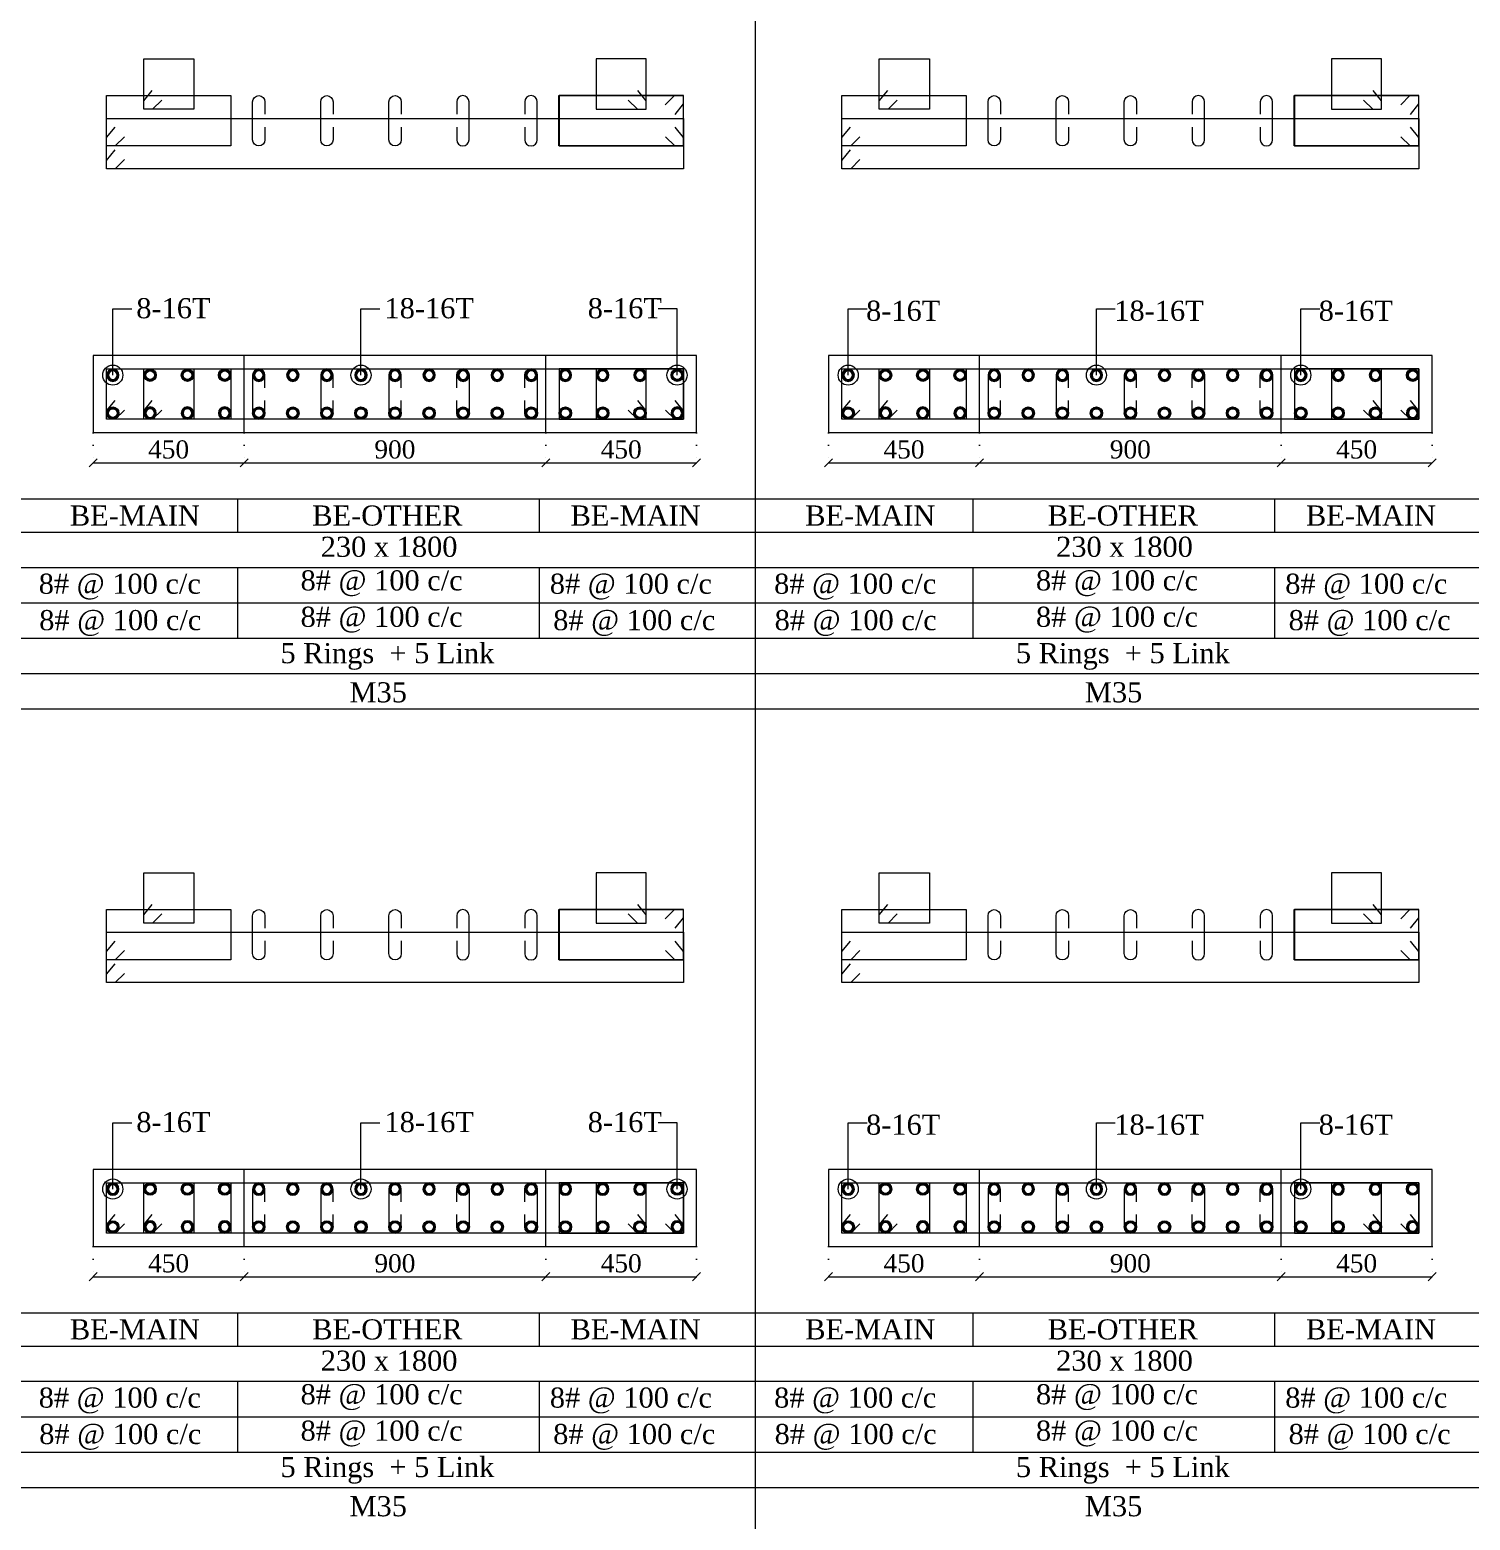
# Model space of a CAD drawing. Header units: millimetres. Extents: x 303 to 27724, y 300 to 68956.
# Drawn here: x 21173 to 25470, y 51968 to 56414 of the extents above; entities that cross this region are included whole.
import ezdxf

# ---------------------------------------------------------------- set-up
doc = ezdxf.new("R2010")
doc.units = ezdxf.units.MM
doc.linetypes.add('( Hidden )', pattern=[0.375, 0.25, -0.125])
doc.linetypes.add('DOT2', pattern=[0.125, 0, -0.125])
doc.layers.get('Defpoints').update_dxf_attribs({"lineweight": 0})
for name, color, linetype, lineweight in [('S-COL. STEEL DIA', 1, 'Continuous', 9), ('S-DIM FOOTING', 7, 'Continuous', 0), ('S-SECTION', 5, 'Continuous', 0), ('S-SECTION MARK', 7, 'Continuous', 0), ('S-SHEET', 7, 'Continuous', 0), ('S-STEEL', 1, 'Continuous', 9), ('S-STEEL-1', 1, 'Continuous', 0), ('S-STEEL-1 C.S.', 106, 'Continuous', 0), ('S-TEXT', 7, 'Continuous', 0)]:
    doc.layers.add(name, color=color, linetype=linetype, lineweight=lineweight)
doc.styles.add('AR', font='ARIALUNI.TTF', dxfattribs={"width": 0.8})
doc.styles.add('S-ROMANS', font='times.ttf')
doc.styles.add('TEXT', font='times.ttf')
doc.dimstyles.new('100', dxfattribs={"dimtxt": 180, "dimasz": 80, "dimexe": 0.18, "dimexo": 0.0625, "dimgap": 1, "dimtad": 1, "dimdec": 0, "dimzin": 0, "dimdsep": 46, "dimtxsty": 'AR', "dimblk": 'DOT', "dimcen": 0.09, "dimse1": 1, "dimse2": 1, "dimclrd": 50, "dimclrt": 256, "dimadec": 0, "dimazin": 0, "dimtfac": 1, "dimtdec": 0, "dimtix": 1, "dimtofl": 0, "dimtmove": 2, "dimatfit": 0, "dimfxl": 1, "dimtolj": 1, "dimtzin": 0, "dimlwd": -1, "dimarcsym": 0})
doc.dimstyles.new('SETU', dxfattribs={"dimtxt": 230, "dimasz": 0.2, "dimexe": 0.1, "dimexo": 0.1, "dimgap": 0.05, "dimtad": 1, "dimdec": 0, "dimzin": 0, "dimdsep": 46, "dimtxsty": 'TEXT', "dimblk": 'OBLIQUE', "dimcen": 0.09, "dimdle": 0.1, "dimclrd": 4, "dimclre": 256, "dimclrt": 256, "dimadec": 1, "dimazin": 0, "dimtfac": 1, "dimtdec": 0, "dimtix": 1, "dimtofl": 0, "dimtmove": 2, "dimatfit": 0, "dimfxl": 1, "dimtolj": 1, "dimtzin": 0, "dimlwd": -1, "dimlwe": -1, "dimarcsym": 1})

# ---------------------------------------------------------------- blocks, each defined once
blk = doc.blocks.new('*U4')
at = {"layer": 'S-COL. STEEL DIA'}
h = blk.add_hatch(color=256, dxfattribs=at)
h.dxf.hatch_style = 1
h.paths.add_polyline_path([(-18.5, 0, 1), (18.5, 0, 1)])
h.paths.add_polyline_path([(13, 0, -1), (-13, 0, -1)], flags=16)
at = {"layer": 'S-COL. STEEL DIA', "lineweight": 5}
for radius in [18.5, 13]:
    blk.add_circle((0, 0), radius, dxfattribs=at)
blk = doc.blocks.new('_Oblique')
at = {"color": 0, "linetype": 'ByBlock', "lineweight": -2}
blk.add_line((-0.5, -0.5), (0.5, 0.5), dxfattribs=at)
blk = doc.blocks.new('*D2319')
at = {"layer": 'Defpoints', "color": 0}
for p in [(21362.3, 52784), (21812.3, 52784), (21812.3, 52694.1)]:
    blk.add_point(p, dxfattribs=at)
at = {"layer": 'S-DIM FOOTING', "linetype": 'DOT2', "ltscale": 300}
for p, q in [((21362.3, 52783.8), (21362.3, 52694)), ((21812.3, 52783.8), (21812.3, 52694))]:
    blk.add_line(p, q, dxfattribs=at)
at = {"layer": 'S-DIM FOOTING', "ltscale": 300}
blk.add_line((21362.2, 52694.1), (21812.5, 52694.1), dxfattribs=at)
at = {"layer": 'S-DIM FOOTING', "linetype": 'ByBlock', "xscale": 24, "yscale": 24, "zscale": 24, "rotation": 180}
blk.add_blockref('_Oblique', (21362.3, 52694.1), dxfattribs=at)
at = {"layer": 'S-DIM FOOTING', "linetype": 'ByBlock', "xscale": 24, "yscale": 24, "zscale": 24}
blk.add_blockref('_Oblique', (21812.3, 52694.1), dxfattribs=at)
at = {"layer": 'S-DIM FOOTING', "insert": (21587.3, 52733.6), "char_height": 54, "attachment_point": 5, "style": 'TEXT'}
blk.add_mtext('\\A1;450', dxfattribs=at)
blk = doc.blocks.new('*D2320')
at = {"layer": 'Defpoints', "color": 0}
for p in [(21812.3, 52784), (22712.3, 52784), (22712.3, 52694.1)]:
    blk.add_point(p, dxfattribs=at)
at = {"layer": 'S-DIM FOOTING', "linetype": 'DOT2', "ltscale": 300}
for p, q in [((21812.3, 52783.8), (21812.3, 52694)), ((22712.3, 52783.8), (22712.3, 52694))]:
    blk.add_line(p, q, dxfattribs=at)
at = {"layer": 'S-DIM FOOTING', "ltscale": 300}
blk.add_line((21812.2, 52694.1), (22712.5, 52694.1), dxfattribs=at)
at = {"layer": 'S-DIM FOOTING', "linetype": 'ByBlock', "xscale": 24, "yscale": 24, "zscale": 24, "rotation": 180}
blk.add_blockref('_Oblique', (21812.3, 52694.1), dxfattribs=at)
at = {"layer": 'S-DIM FOOTING', "linetype": 'ByBlock', "xscale": 24, "yscale": 24, "zscale": 24}
blk.add_blockref('_Oblique', (22712.3, 52694.1), dxfattribs=at)
at = {"layer": 'S-DIM FOOTING', "insert": (22262.3, 52733.6), "char_height": 54, "attachment_point": 5, "style": 'TEXT'}
blk.add_mtext('\\A1;900', dxfattribs=at)
blk = doc.blocks.new('*D2321')
at = {"layer": 'Defpoints', "color": 0}
for p in [(22712.3, 52784), (23162.3, 52784), (23162.3, 52694.1)]:
    blk.add_point(p, dxfattribs=at)
at = {"layer": 'S-DIM FOOTING', "linetype": 'DOT2', "ltscale": 300}
for p, q in [((22712.3, 52783.8), (22712.3, 52694)), ((23162.3, 52783.8), (23162.3, 52694))]:
    blk.add_line(p, q, dxfattribs=at)
at = {"layer": 'S-DIM FOOTING', "ltscale": 300}
blk.add_line((22712.2, 52694.1), (23162.5, 52694.1), dxfattribs=at)
at = {"layer": 'S-DIM FOOTING', "linetype": 'ByBlock', "xscale": 24, "yscale": 24, "zscale": 24, "rotation": 180}
blk.add_blockref('_Oblique', (22712.3, 52694.1), dxfattribs=at)
at = {"layer": 'S-DIM FOOTING', "linetype": 'ByBlock', "xscale": 24, "yscale": 24, "zscale": 24}
blk.add_blockref('_Oblique', (23162.3, 52694.1), dxfattribs=at)
at = {"layer": 'S-DIM FOOTING', "insert": (22937.3, 52733.6), "char_height": 54, "attachment_point": 5, "style": 'TEXT'}
blk.add_mtext('\\A1;450', dxfattribs=at)
blk = doc.blocks.new('_Dot')
at = {"linetype": 'ByBlock', "lineweight": -2}
blk.add_line((-0.5, 0), (-1, 0), dxfattribs=at)
at = {"linetype": 'ByBlock', "const_width": 0.5}
blk.add_lwpolyline([(-0.25, 0, 1), (0.25, 0, 1)], format="xyb", close=True, dxfattribs=at)
blk = doc.blocks.new('*D2322')
at = {"layer": 'Defpoints', "color": 0}
for p in [(23555.9, 52784), (24005.9, 52784), (24005.9, 52694.1)]:
    blk.add_point(p, dxfattribs=at)
at = {"layer": 'S-DIM FOOTING', "linetype": 'DOT2', "ltscale": 300}
for p, q in [((23555.9, 52783.8), (23555.9, 52694)), ((24005.9, 52783.8), (24005.9, 52694))]:
    blk.add_line(p, q, dxfattribs=at)
at = {"layer": 'S-DIM FOOTING', "ltscale": 300}
blk.add_line((23555.8, 52694.1), (24006, 52694.1), dxfattribs=at)
at = {"layer": 'S-DIM FOOTING', "linetype": 'ByBlock', "xscale": 24, "yscale": 24, "zscale": 24, "rotation": 180}
blk.add_blockref('_Oblique', (23555.9, 52694.1), dxfattribs=at)
at = {"layer": 'S-DIM FOOTING', "linetype": 'ByBlock', "xscale": 24, "yscale": 24, "zscale": 24}
blk.add_blockref('_Oblique', (24005.9, 52694.1), dxfattribs=at)
at = {"layer": 'S-DIM FOOTING', "insert": (23780.9, 52733.6), "char_height": 54, "attachment_point": 5, "style": 'TEXT'}
blk.add_mtext('\\A1;450', dxfattribs=at)
blk = doc.blocks.new('*D2323')
at = {"layer": 'Defpoints', "color": 0}
for p in [(24005.9, 52784), (24905.9, 52784), (24905.9, 52694.1)]:
    blk.add_point(p, dxfattribs=at)
at = {"layer": 'S-DIM FOOTING', "linetype": 'DOT2', "ltscale": 300}
for p, q in [((24005.9, 52783.8), (24005.9, 52694)), ((24905.9, 52783.8), (24905.9, 52694))]:
    blk.add_line(p, q, dxfattribs=at)
at = {"layer": 'S-DIM FOOTING', "ltscale": 300}
blk.add_line((24005.8, 52694.1), (24906, 52694.1), dxfattribs=at)
at = {"layer": 'S-DIM FOOTING', "linetype": 'ByBlock', "xscale": 24, "yscale": 24, "zscale": 24, "rotation": 180}
blk.add_blockref('_Oblique', (24005.9, 52694.1), dxfattribs=at)
at = {"layer": 'S-DIM FOOTING', "linetype": 'ByBlock', "xscale": 24, "yscale": 24, "zscale": 24}
blk.add_blockref('_Oblique', (24905.9, 52694.1), dxfattribs=at)
at = {"layer": 'S-DIM FOOTING', "insert": (24455.9, 52733.6), "char_height": 54, "attachment_point": 5, "style": 'TEXT'}
blk.add_mtext('\\A1;900', dxfattribs=at)
blk = doc.blocks.new('*D2324')
at = {"layer": 'Defpoints', "color": 0}
for p in [(24905.9, 52784), (25355.9, 52784), (25355.9, 52694.1)]:
    blk.add_point(p, dxfattribs=at)
at = {"layer": 'S-DIM FOOTING', "linetype": 'DOT2', "ltscale": 300}
for p, q in [((24905.9, 52783.8), (24905.9, 52694)), ((25355.9, 52783.8), (25355.9, 52694))]:
    blk.add_line(p, q, dxfattribs=at)
at = {"layer": 'S-DIM FOOTING', "ltscale": 300}
blk.add_line((24905.8, 52694.1), (25356, 52694.1), dxfattribs=at)
at = {"layer": 'S-DIM FOOTING', "linetype": 'ByBlock', "xscale": 24, "yscale": 24, "zscale": 24, "rotation": 180}
blk.add_blockref('_Oblique', (24905.9, 52694.1), dxfattribs=at)
at = {"layer": 'S-DIM FOOTING', "linetype": 'ByBlock', "xscale": 24, "yscale": 24, "zscale": 24}
blk.add_blockref('_Oblique', (25355.9, 52694.1), dxfattribs=at)
at = {"layer": 'S-DIM FOOTING', "insert": (25130.9, 52733.6), "char_height": 54, "attachment_point": 5, "style": 'TEXT'}
blk.add_mtext('\\A1;450', dxfattribs=at)
blk = doc.blocks.new('*D2325')
at = {"layer": 'Defpoints', "color": 0}
for p in [(21362.3, 55212), (21812.3, 55212), (21812.3, 55122.1)]:
    blk.add_point(p, dxfattribs=at)
at = {"layer": 'S-DIM FOOTING', "linetype": 'DOT2', "ltscale": 300}
for p, q in [((21362.3, 55211.9), (21362.3, 55122)), ((21812.3, 55211.9), (21812.3, 55122))]:
    blk.add_line(p, q, dxfattribs=at)
at = {"layer": 'S-DIM FOOTING', "ltscale": 300}
blk.add_line((21362.2, 55122.1), (21812.5, 55122.1), dxfattribs=at)
at = {"layer": 'S-DIM FOOTING', "linetype": 'ByBlock', "xscale": 24, "yscale": 24, "zscale": 24, "rotation": 180}
blk.add_blockref('_Oblique', (21362.3, 55122.1), dxfattribs=at)
at = {"layer": 'S-DIM FOOTING', "linetype": 'ByBlock', "xscale": 24, "yscale": 24, "zscale": 24}
blk.add_blockref('_Oblique', (21812.3, 55122.1), dxfattribs=at)
at = {"layer": 'S-DIM FOOTING', "insert": (21587.3, 55161.6), "char_height": 54, "attachment_point": 5, "style": 'TEXT'}
blk.add_mtext('\\A1;450', dxfattribs=at)
blk = doc.blocks.new('*D2326')
at = {"layer": 'Defpoints', "color": 0}
for p in [(21812.3, 55212), (22712.3, 55212), (22712.3, 55122.1)]:
    blk.add_point(p, dxfattribs=at)
at = {"layer": 'S-DIM FOOTING', "linetype": 'DOT2', "ltscale": 300}
for p, q in [((21812.3, 55211.9), (21812.3, 55122)), ((22712.3, 55211.9), (22712.3, 55122))]:
    blk.add_line(p, q, dxfattribs=at)
at = {"layer": 'S-DIM FOOTING', "ltscale": 300}
blk.add_line((21812.2, 55122.1), (22712.5, 55122.1), dxfattribs=at)
at = {"layer": 'S-DIM FOOTING', "linetype": 'ByBlock', "xscale": 24, "yscale": 24, "zscale": 24, "rotation": 180}
blk.add_blockref('_Oblique', (21812.3, 55122.1), dxfattribs=at)
at = {"layer": 'S-DIM FOOTING', "linetype": 'ByBlock', "xscale": 24, "yscale": 24, "zscale": 24}
blk.add_blockref('_Oblique', (22712.3, 55122.1), dxfattribs=at)
at = {"layer": 'S-DIM FOOTING', "insert": (22262.3, 55161.7), "char_height": 54, "attachment_point": 5, "style": 'TEXT'}
blk.add_mtext('\\A1;900', dxfattribs=at)
blk = doc.blocks.new('*D2327')
at = {"layer": 'Defpoints', "color": 0}
for p in [(22712.3, 55212), (23162.3, 55212), (23162.3, 55122.1)]:
    blk.add_point(p, dxfattribs=at)
at = {"layer": 'S-DIM FOOTING', "linetype": 'DOT2', "ltscale": 300}
for p, q in [((22712.3, 55211.9), (22712.3, 55122)), ((23162.3, 55211.9), (23162.3, 55122))]:
    blk.add_line(p, q, dxfattribs=at)
at = {"layer": 'S-DIM FOOTING', "ltscale": 300}
blk.add_line((22712.2, 55122.1), (23162.5, 55122.1), dxfattribs=at)
at = {"layer": 'S-DIM FOOTING', "linetype": 'ByBlock', "xscale": 24, "yscale": 24, "zscale": 24, "rotation": 180}
blk.add_blockref('_Oblique', (22712.3, 55122.1), dxfattribs=at)
at = {"layer": 'S-DIM FOOTING', "linetype": 'ByBlock', "xscale": 24, "yscale": 24, "zscale": 24}
blk.add_blockref('_Oblique', (23162.3, 55122.1), dxfattribs=at)
at = {"layer": 'S-DIM FOOTING', "insert": (22937.3, 55161.6), "char_height": 54, "attachment_point": 5, "style": 'TEXT'}
blk.add_mtext('\\A1;450', dxfattribs=at)
blk = doc.blocks.new('*D2328')
at = {"layer": 'Defpoints', "color": 0}
for p in [(23555.9, 55212), (24005.9, 55212), (24005.9, 55122.1)]:
    blk.add_point(p, dxfattribs=at)
at = {"layer": 'S-DIM FOOTING', "linetype": 'DOT2', "ltscale": 300}
for p, q in [((23555.9, 55211.9), (23555.9, 55122)), ((24005.9, 55211.9), (24005.9, 55122))]:
    blk.add_line(p, q, dxfattribs=at)
at = {"layer": 'S-DIM FOOTING', "ltscale": 300}
blk.add_line((23555.8, 55122.1), (24006, 55122.1), dxfattribs=at)
at = {"layer": 'S-DIM FOOTING', "linetype": 'ByBlock', "xscale": 24, "yscale": 24, "zscale": 24, "rotation": 180}
blk.add_blockref('_Oblique', (23555.9, 55122.1), dxfattribs=at)
at = {"layer": 'S-DIM FOOTING', "linetype": 'ByBlock', "xscale": 24, "yscale": 24, "zscale": 24}
blk.add_blockref('_Oblique', (24005.9, 55122.1), dxfattribs=at)
at = {"layer": 'S-DIM FOOTING', "insert": (23780.9, 55161.6), "char_height": 54, "attachment_point": 5, "style": 'TEXT'}
blk.add_mtext('\\A1;450', dxfattribs=at)
blk = doc.blocks.new('*D2329')
at = {"layer": 'Defpoints', "color": 0}
for p in [(24005.9, 55212), (24905.9, 55212), (24905.9, 55122.1)]:
    blk.add_point(p, dxfattribs=at)
at = {"layer": 'S-DIM FOOTING', "linetype": 'DOT2', "ltscale": 300}
for p, q in [((24005.9, 55211.9), (24005.9, 55122)), ((24905.9, 55211.9), (24905.9, 55122))]:
    blk.add_line(p, q, dxfattribs=at)
at = {"layer": 'S-DIM FOOTING', "ltscale": 300}
blk.add_line((24005.8, 55122.1), (24906, 55122.1), dxfattribs=at)
at = {"layer": 'S-DIM FOOTING', "linetype": 'ByBlock', "xscale": 24, "yscale": 24, "zscale": 24, "rotation": 180}
blk.add_blockref('_Oblique', (24005.9, 55122.1), dxfattribs=at)
at = {"layer": 'S-DIM FOOTING', "linetype": 'ByBlock', "xscale": 24, "yscale": 24, "zscale": 24}
blk.add_blockref('_Oblique', (24905.9, 55122.1), dxfattribs=at)
at = {"layer": 'S-DIM FOOTING', "insert": (24455.9, 55161.7), "char_height": 54, "attachment_point": 5, "style": 'TEXT'}
blk.add_mtext('\\A1;900', dxfattribs=at)
blk = doc.blocks.new('*D2330')
at = {"layer": 'Defpoints', "color": 0}
for p in [(24905.9, 55212), (25355.9, 55212), (25355.9, 55122.1)]:
    blk.add_point(p, dxfattribs=at)
at = {"layer": 'S-DIM FOOTING', "linetype": 'DOT2', "ltscale": 300}
for p, q in [((24905.9, 55211.9), (24905.9, 55122)), ((25355.9, 55211.9), (25355.9, 55122))]:
    blk.add_line(p, q, dxfattribs=at)
at = {"layer": 'S-DIM FOOTING', "ltscale": 300}
blk.add_line((24905.8, 55122.1), (25356, 55122.1), dxfattribs=at)
at = {"layer": 'S-DIM FOOTING', "linetype": 'ByBlock', "xscale": 24, "yscale": 24, "zscale": 24, "rotation": 180}
blk.add_blockref('_Oblique', (24905.9, 55122.1), dxfattribs=at)
at = {"layer": 'S-DIM FOOTING', "linetype": 'ByBlock', "xscale": 24, "yscale": 24, "zscale": 24}
blk.add_blockref('_Oblique', (25355.9, 55122.1), dxfattribs=at)
at = {"layer": 'S-DIM FOOTING', "insert": (25130.9, 55161.6), "char_height": 54, "attachment_point": 5, "style": 'TEXT'}
blk.add_mtext('\\A1;450', dxfattribs=at)

msp = doc.modelspace()

# ---------------------------------------------------------------- linework, layer by layer
at = {"layer": 'S-SECTION', "elevation": 7.8}
for points in [[(23162.3, 55212), (23162.3, 55442), (21362.3, 55442), (21362.3, 55212)], [(25355.9, 55212), (25355.9, 55442), (23555.9, 55442), (23555.9, 55212)], [(23162.3, 52784), (23162.3, 53014), (21362.3, 53014), (21362.3, 52784)], [(25355.9, 52784), (25355.9, 53014), (23555.9, 53014), (23555.9, 52784)]]:
    msp.add_lwpolyline(points, close=True, dxfattribs=at)
at = {"layer": 'S-SHEET'}
for p, q in [((23337, 68956, 3.8), (23337, 299.8, 4.3)), ((303, 55014.8, 7.1), (27724.1, 55014.8, 7.1)), ((21792.8, 55014.6, -8.6), (21792.8, 54915.1, -8.6)), ((22692.8, 55014.6, -8.6), (22692.8, 54915.1, -8.6)), ((23986.4, 55014.6, -8.6), (23986.4, 54915.1, -8.6)), ((24886.4, 55014.6, -8.6), (24886.4, 54915.1, -8.6)), ((303, 54915.2, -0.9), (27724.1, 54915.2, -0.9)), ((303, 54810, -0.9), (27724.1, 54810, -0.9)), ((303, 54810, -0.9), (27724.1, 54810, -0.9)), ((21792.8, 54809.8, -8.6), (21792.8, 54598.5, -8.6)), ((22692.8, 54809.8, -8.6), (22692.8, 54598.5, -8.6)), ((23986.4, 54809.8, -8.6), (23986.4, 54598.5, -8.6)), ((24886.4, 54809.8, -8.6), (24886.4, 54598.5, -8.6)), ((303, 54704.2, -0.9), (27724.1, 54704.2, -0.9)), ((303, 54598.7, -0.9), (27724.1, 54598.7, -0.9)), ((303, 54493.2, -0.9), (27724.1, 54493.2, -0.9)), ((303, 52586.7, 7.1), (27724.1, 52586.7, 7.1)), ((21792.8, 52586.6, -6.7), (21792.8, 52487, -6.7)), ((22692.8, 52586.6, -6.7), (22692.8, 52487, -6.7)), ((23986.4, 52586.6, -6.7), (23986.4, 52487, -6.7)), ((24886.4, 52586.6, -6.7), (24886.4, 52487, -6.7)), ((303, 52487.2, -0.9), (27724.1, 52487.2, -0.9)), ((303, 52382, -0.9), (27724.1, 52382, -0.9)), ((303, 52382, -0.9), (27724.1, 52382, -0.9)), ((21792.8, 52381.8, -6.7), (21792.8, 52170.5, -6.7)), ((22692.8, 52381.8, -6.7), (22692.8, 52170.5, -6.7)), ((23986.4, 52381.8, -6.7), (23986.4, 52170.5, -6.7)), ((24886.4, 52381.8, -6.7), (24886.4, 52170.5, -6.7)), ((303, 52276.2, -0.9), (27724.1, 52276.2, -0.9)), ((303, 52170.7, -0.9), (27724.1, 52170.7, -0.9)), ((303, 52065.1, -0.9), (27724.1, 52065.1, -0.9))]:
    msp.add_line(p, q, dxfattribs=at)
at = {"layer": 'S-SHEET', "color": 0}
msp.add_line((303, 54387.7, -0.9), (27724.1, 54387.7, -0.9), dxfattribs=at)
at = {"layer": 'S-STEEL', "color": 3, "elevation": 7.8}
for points in [[(21874.7, 56123.6), (21874.7, 56085.9, -1), (21837.8, 56085.9), (21837.8, 56199, -1), (21874.7, 56199), (21874.7, 56161.7)], [(22078, 56123.6), (22078, 56085.9, -1), (22041.1, 56085.9), (22041.1, 56199, -1), (22078, 56199), (22078, 56161.7)], [(22281.2, 56123.6), (22281.2, 56085.9, -1), (22244.3, 56085.9), (22244.3, 56199, -1), (22281.2, 56199), (22281.2, 56161.7)], [(22446.7, 56123.6), (22446.7, 56085.9, 1), (22483.6, 56085.9), (22483.6, 56199, 1), (22446.7, 56199), (22446.7, 56161.7)], [(22649.9, 56123.6), (22649.9, 56085.9, 1), (22686.8, 56085.9), (22686.8, 56199, 1), (22649.9, 56199), (22649.9, 56161.7)], [(24068.3, 56123.6), (24068.3, 56085.9, -1), (24031.4, 56085.9), (24031.4, 56199, -1), (24068.3, 56199), (24068.3, 56161.7)], [(24271.5, 56123.6), (24271.5, 56085.9, -1), (24234.6, 56085.9), (24234.6, 56199, -1), (24271.5, 56199), (24271.5, 56161.7)], [(24474.8, 56123.6), (24474.8, 56085.9, -1), (24437.8, 56085.9), (24437.8, 56199, -1), (24474.8, 56199), (24474.8, 56161.7)], [(24640.3, 56123.6), (24640.3, 56085.9, 1), (24677.2, 56085.9), (24677.2, 56199, 1), (24640.3, 56199), (24640.3, 56161.7)], [(24843.5, 56123.6), (24843.5, 56085.9, 1), (24880.4, 56085.9), (24880.4, 56199, 1), (24843.5, 56199), (24843.5, 56161.7)], [(21874.7, 55345.8), (21874.7, 55383.6, 1), (21837.8, 55383.6), (21837.8, 55270.5, 1), (21874.7, 55270.5), (21874.7, 55307.7)], [(22078, 55345.8), (22078, 55383.6, 1), (22041.1, 55383.6), (22041.1, 55270.5, 1), (22078, 55270.5), (22078, 55307.7)], [(22281.2, 55345.8), (22281.2, 55383.6, 1), (22244.3, 55383.6), (22244.3, 55270.5, 1), (22281.2, 55270.5), (22281.2, 55307.7)], [(22446.7, 55345.8), (22446.7, 55383.6, -1), (22483.6, 55383.6), (22483.6, 55270.5, -1), (22446.7, 55270.5), (22446.7, 55307.7)], [(22649.9, 55345.8), (22649.9, 55383.6, -1), (22686.8, 55383.6), (22686.8, 55270.5, -1), (22649.9, 55270.5), (22649.9, 55307.7)], [(24068.3, 55345.8), (24068.3, 55383.6, 1), (24031.4, 55383.6), (24031.4, 55270.5, 1), (24068.3, 55270.5), (24068.3, 55307.7)], [(24271.5, 55345.8), (24271.5, 55383.6, 1), (24234.6, 55383.6), (24234.6, 55270.5, 1), (24271.5, 55270.5), (24271.5, 55307.7)], [(24474.8, 55345.8), (24474.8, 55383.6, 1), (24437.8, 55383.6), (24437.8, 55270.5, 1), (24474.8, 55270.5), (24474.8, 55307.7)], [(24640.3, 55345.8), (24640.3, 55383.6, -1), (24677.2, 55383.6), (24677.2, 55270.5, -1), (24640.3, 55270.5), (24640.3, 55307.7)], [(24843.5, 55345.8), (24843.5, 55383.6, -1), (24880.4, 55383.6), (24880.4, 55270.5, -1), (24843.5, 55270.5), (24843.5, 55307.7)], [(21874.7, 53695.5), (21874.7, 53657.8, -1), (21837.8, 53657.8), (21837.8, 53770.9, -1), (21874.7, 53770.9), (21874.7, 53733.7)], [(22078, 53695.5), (22078, 53657.8, -1), (22041.1, 53657.8), (22041.1, 53770.9, -1), (22078, 53770.9), (22078, 53733.7)], [(22281.2, 53695.5), (22281.2, 53657.8, -1), (22244.3, 53657.8), (22244.3, 53770.9, -1), (22281.2, 53770.9), (22281.2, 53733.7)], [(22446.7, 53695.5), (22446.7, 53657.8, 1), (22483.6, 53657.8), (22483.6, 53770.9, 1), (22446.7, 53770.9), (22446.7, 53733.7)], [(22649.9, 53695.5), (22649.9, 53657.8, 1), (22686.8, 53657.8), (22686.8, 53770.9, 1), (22649.9, 53770.9), (22649.9, 53733.7)], [(24068.3, 53695.5), (24068.3, 53657.8, -1), (24031.4, 53657.8), (24031.4, 53770.9, -1), (24068.3, 53770.9), (24068.3, 53733.7)], [(24271.5, 53695.5), (24271.5, 53657.8, -1), (24234.6, 53657.8), (24234.6, 53770.9, -1), (24271.5, 53770.9), (24271.5, 53733.7)], [(24474.8, 53695.5), (24474.8, 53657.8, -1), (24437.8, 53657.8), (24437.8, 53770.9, -1), (24474.8, 53770.9), (24474.8, 53733.7)], [(24640.3, 53695.5), (24640.3, 53657.8, 1), (24677.2, 53657.8), (24677.2, 53770.9, 1), (24640.3, 53770.9), (24640.3, 53733.7)], [(24843.5, 53695.5), (24843.5, 53657.8, 1), (24880.4, 53657.8), (24880.4, 53770.9, 1), (24843.5, 53770.9), (24843.5, 53733.7)], [(21874.7, 52917.8), (21874.7, 52955.5, 1), (21837.8, 52955.5), (21837.8, 52842.4, 1), (21874.7, 52842.4), (21874.7, 52879.6)], [(22078, 52917.8), (22078, 52955.5, 1), (22041.1, 52955.5), (22041.1, 52842.4, 1), (22078, 52842.4), (22078, 52879.6)], [(22281.2, 52917.8), (22281.2, 52955.5, 1), (22244.3, 52955.5), (22244.3, 52842.4, 1), (22281.2, 52842.4), (22281.2, 52879.6)], [(22446.7, 52917.8), (22446.7, 52955.5, -1), (22483.6, 52955.5), (22483.6, 52842.4, -1), (22446.7, 52842.4), (22446.7, 52879.6)], [(22649.9, 52917.8), (22649.9, 52955.5, -1), (22686.8, 52955.5), (22686.8, 52842.4, -1), (22649.9, 52842.4), (22649.9, 52879.6)], [(24068.3, 52917.8), (24068.3, 52955.5, 1), (24031.4, 52955.5), (24031.4, 52842.4, 1), (24068.3, 52842.4), (24068.3, 52879.6)], [(24271.5, 52917.8), (24271.5, 52955.5, 1), (24234.6, 52955.5), (24234.6, 52842.4, 1), (24271.5, 52842.4), (24271.5, 52879.6)], [(24474.8, 52917.8), (24474.8, 52955.5, 1), (24437.8, 52955.5), (24437.8, 52842.4, 1), (24474.8, 52842.4), (24474.8, 52879.6)], [(24640.3, 52917.8), (24640.3, 52955.5, -1), (24677.2, 52955.5), (24677.2, 52842.4, -1), (24640.3, 52842.4), (24640.3, 52879.6)], [(24843.5, 52917.8), (24843.5, 52955.5, -1), (24880.4, 52955.5), (24880.4, 52842.4, -1), (24843.5, 52842.4), (24843.5, 52879.6)]]:
    msp.add_lwpolyline(points, format="xyb", dxfattribs=at)
at = {"layer": 'S-STEEL', "color": 1, "elevation": 7.8}
for points in [[(23068.8, 56190.2), (23096.3, 56217.5), (23122.4, 56217.5), (23122.3, 56067.5), (22751.5, 56067.5), (22751.6, 56217.5), (23122.4, 56217.5), (23122.4, 56192.5), (23097.2, 56161.6)], [(25262.4, 56190.2), (25289.9, 56217.5), (25315.9, 56217.5), (25315.9, 56067.5), (24945.1, 56067.5), (24945.1, 56217.5), (25315.9, 56217.5), (25315.9, 56192.5), (25290.7, 56161.6)], [(21455.9, 56026.7), (21428.4, 55999.4), (21402.3, 55999.4), (21402.3, 56149.4), (23123.1, 56149.4), (23123.1, 55999.4), (21402.3, 55999.4), (21402.3, 56024.4), (21427.5, 56055.3)], [(23649.4, 56026.7), (23621.9, 55999.4), (23595.9, 55999.4), (23595.9, 56149.4), (25316.7, 56149.4), (25316.7, 55999.4), (23595.9, 55999.4), (23595.9, 56024.4), (23621.1, 56055.3)], [(21455.9, 55279.3), (21428.4, 55252), (21402.3, 55252), (21402.3, 55402), (23123.1, 55402), (23123.1, 55252), (21402.3, 55252), (21402.3, 55277), (21427.5, 55307.9)], [(23649.4, 55279.3), (23621.9, 55252), (23595.9, 55252), (23595.9, 55402), (25316.7, 55402), (25316.7, 55252), (23595.9, 55252), (23595.9, 55277), (23621.1, 55307.9)], [(23068.8, 53762.1), (23096.3, 53789.4), (23122.4, 53789.4), (23122.3, 53639.4), (22751.5, 53639.4), (22751.6, 53789.4), (23122.4, 53789.4), (23122.4, 53764.4), (23097.2, 53733.6)], [(25262.4, 53762.1), (25289.9, 53789.4), (25315.9, 53789.4), (25315.9, 53639.4), (24945.1, 53639.4), (24945.1, 53789.4), (25315.9, 53789.4), (25315.9, 53764.4), (25290.7, 53733.6)], [(21455.9, 53598.7), (21428.4, 53571.4), (21402.3, 53571.4), (21402.3, 53721.4), (23123.1, 53721.4), (23123.1, 53571.4), (21402.3, 53571.4), (21402.3, 53596.4), (21427.5, 53627.3)], [(23649.4, 53598.7), (23621.9, 53571.4), (23595.9, 53571.4), (23595.9, 53721.4), (25316.7, 53721.4), (25316.7, 53571.4), (23595.9, 53571.4), (23595.9, 53596.4), (23621.1, 53627.3)], [(21455.9, 52851.3), (21428.4, 52824), (21402.3, 52824), (21402.3, 52974), (23123.1, 52974), (23123.1, 52824), (21402.3, 52824), (21402.3, 52849), (21427.5, 52879.9)], [(23649.4, 52851.3), (23621.9, 52824), (23595.9, 52824), (23595.9, 52974), (25316.7, 52974), (25316.7, 52824), (23595.9, 52824), (23595.9, 52849), (23621.1, 52879.9)]]:
    msp.add_lwpolyline(points, dxfattribs=at)
at = {"layer": 'S-STEEL-1', "color": 41, "elevation": 7.8}
for points in [[(21567.2, 56204.2), (21539.6, 56176.9), (21513.6, 56176.9), (21513.6, 56326.9), (21663, 56326.9), (21663, 56176.9), (21513.6, 56176.9), (21513.6, 56201.9), (21538.8, 56232.8)], [(22958.3, 56204.2), (22985.8, 56176.9), (23011.8, 56176.9), (23011.8, 56326.9), (22862.4, 56326.9), (22862.4, 56176.9), (23011.8, 56176.9), (23011.8, 56201.9), (22986.6, 56232.8)], [(23760.7, 56204.2), (23733.2, 56176.9), (23707.2, 56176.9), (23707.2, 56326.9), (23856.6, 56326.9), (23856.6, 56176.9), (23707.2, 56176.9), (23707.2, 56201.9), (23732.4, 56232.8)], [(25151.9, 56204.2), (25179.4, 56176.9), (25205.4, 56176.9), (25205.4, 56326.9), (25056, 56326.9), (25056, 56176.9), (25205.4, 56176.9), (25205.4, 56201.9), (25180.2, 56232.8)], [(21567.2, 55279.3), (21539.6, 55252), (21513.6, 55252), (21513.6, 55402), (21663, 55402), (21663, 55252), (21513.6, 55252), (21513.6, 55277), (21538.8, 55307.9)], [(22958.3, 55279.3), (22985.8, 55252), (23011.8, 55252), (23011.8, 55402), (22862.4, 55402), (22862.4, 55252), (23011.8, 55252), (23011.8, 55277), (22986.6, 55307.9)], [(23760.7, 55279.3), (23733.2, 55252), (23707.2, 55252), (23707.2, 55402), (23856.6, 55402), (23856.6, 55252), (23707.2, 55252), (23707.2, 55277), (23732.4, 55307.9)], [(25151.9, 55279.3), (25179.4, 55252), (25205.4, 55252), (25205.4, 55402), (25056, 55402), (25056, 55252), (25205.4, 55252), (25205.4, 55277), (25180.2, 55307.9)], [(21567.2, 53776.2), (21539.6, 53748.8), (21513.6, 53748.8), (21513.6, 53898.8), (21663, 53898.8), (21663, 53748.8), (21513.6, 53748.8), (21513.6, 53773.9), (21538.8, 53804.7)], [(22958.3, 53776.2), (22985.8, 53748.8), (23011.8, 53748.8), (23011.8, 53898.8), (22862.4, 53898.8), (22862.4, 53748.8), (23011.8, 53748.8), (23011.8, 53773.9), (22986.6, 53804.7)], [(23760.7, 53776.2), (23733.2, 53748.8), (23707.2, 53748.8), (23707.2, 53898.8), (23856.6, 53898.8), (23856.6, 53748.8), (23707.2, 53748.8), (23707.2, 53773.9), (23732.4, 53804.7)], [(25151.9, 53776.2), (25179.4, 53748.8), (25205.4, 53748.8), (25205.4, 53898.8), (25056, 53898.8), (25056, 53748.8), (25205.4, 53748.8), (25205.4, 53773.9), (25180.2, 53804.7)], [(21567.2, 52851.3), (21539.6, 52824), (21513.6, 52824), (21513.6, 52974), (21663, 52974), (21663, 52824), (21513.6, 52824), (21513.6, 52849), (21538.8, 52879.9)], [(22958.3, 52851.3), (22985.8, 52824), (23011.8, 52824), (23011.8, 52974), (22862.4, 52974), (22862.4, 52824), (23011.8, 52824), (23011.8, 52849), (22986.6, 52879.9)], [(23760.7, 52851.3), (23733.2, 52824), (23707.2, 52824), (23707.2, 52974), (23856.6, 52974), (23856.6, 52824), (23707.2, 52824), (23707.2, 52849), (23732.4, 52879.9)], [(25151.9, 52851.3), (25179.4, 52824), (25205.4, 52824), (25205.4, 52974), (25056, 52974), (25056, 52824), (25205.4, 52824), (25205.4, 52849), (25180.2, 52879.9)]]:
    msp.add_lwpolyline(points, dxfattribs=at)
at = {"layer": 'S-STEEL-1', "color": 6, "elevation": 7.8}
for points in [[(21455.9, 56094.8), (21428.4, 56067.5), (21402.3, 56067.5), (21402.3, 56217.5), (21773.1, 56217.5), (21773.1, 56067.5), (21402.3, 56067.5), (21402.3, 56092.5), (21427.5, 56123.4)], [(23069.6, 56094.8), (23097.1, 56067.5), (23123.1, 56067.5), (23123.1, 56217.5), (22752.3, 56217.5), (22752.3, 56067.5), (23123.1, 56067.5), (23123.1, 56092.5), (23097.9, 56123.4)], [(23649.4, 56094.8), (23621.9, 56067.5), (23595.9, 56067.5), (23595.9, 56217.5), (23966.7, 56217.5), (23966.7, 56067.5), (23595.9, 56067.5), (23595.9, 56092.5), (23621.1, 56123.4)], [(25263.2, 56094.8), (25290.7, 56067.5), (25316.7, 56067.5), (25316.7, 56217.5), (24945.9, 56217.5), (24945.9, 56067.5), (25316.7, 56067.5), (25316.7, 56092.5), (25291.5, 56123.4)], [(21455.9, 55279.3), (21428.4, 55252), (21402.3, 55252), (21402.3, 55402), (21773.1, 55402), (21773.1, 55252), (21402.3, 55252), (21402.3, 55277), (21427.5, 55307.9)], [(23069.6, 55279.3), (23097.1, 55252), (23123.1, 55252), (23123.1, 55402), (22752.3, 55402), (22752.3, 55252), (23123.1, 55252), (23123.1, 55277), (23097.9, 55307.9)], [(23649.4, 55279.3), (23621.9, 55252), (23595.9, 55252), (23595.9, 55402), (23966.7, 55402), (23966.7, 55252), (23595.9, 55252), (23595.9, 55277), (23621.1, 55307.9)], [(25263.2, 55279.3), (25290.7, 55252), (25316.7, 55252), (25316.7, 55402), (24945.9, 55402), (24945.9, 55252), (25316.7, 55252), (25316.7, 55277), (25291.5, 55307.9)], [(21455.9, 53666.8), (21428.4, 53639.4), (21402.3, 53639.4), (21402.3, 53789.4), (21773.1, 53789.4), (21773.1, 53639.4), (21402.3, 53639.4), (21402.3, 53664.5), (21427.5, 53695.3)], [(23069.6, 53666.8), (23097.1, 53639.4), (23123.1, 53639.4), (23123.1, 53789.4), (22752.3, 53789.4), (22752.3, 53639.4), (23123.1, 53639.4), (23123.1, 53664.5), (23097.9, 53695.3)], [(23649.4, 53666.8), (23621.9, 53639.4), (23595.9, 53639.4), (23595.9, 53789.4), (23966.7, 53789.4), (23966.7, 53639.4), (23595.9, 53639.4), (23595.9, 53664.5), (23621.1, 53695.3)], [(25263.2, 53666.8), (25290.7, 53639.4), (25316.7, 53639.4), (25316.7, 53789.4), (24945.9, 53789.4), (24945.9, 53639.4), (25316.7, 53639.4), (25316.7, 53664.5), (25291.5, 53695.3)], [(21455.9, 52851.3), (21428.4, 52824), (21402.3, 52824), (21402.3, 52974), (21773.1, 52974), (21773.1, 52824), (21402.3, 52824), (21402.3, 52849), (21427.5, 52879.9)], [(23069.6, 52851.3), (23097.1, 52824), (23123.1, 52824), (23123.1, 52974), (22752.3, 52974), (22752.3, 52824), (23123.1, 52824), (23123.1, 52849), (23097.9, 52879.9)], [(23649.4, 52851.3), (23621.9, 52824), (23595.9, 52824), (23595.9, 52974), (23966.7, 52974), (23966.7, 52824), (23595.9, 52824), (23595.9, 52849), (23621.1, 52879.9)], [(25263.2, 52851.3), (25290.7, 52824), (25316.7, 52824), (25316.7, 52974), (24945.9, 52974), (24945.9, 52824), (25316.7, 52824), (25316.7, 52849), (25291.5, 52879.9)]]:
    msp.add_lwpolyline(points, dxfattribs=at)
at = {"layer": 'S-STEEL-1 C.S.', "color": 8, "linetype": '( Hidden )'}
for p, q in [((21812.3, 55212, 7.8), (21812.3, 55442, 7.8)), ((22712.3, 55212, 7.8), (22712.3, 55442, 7.8)), ((24005.9, 55212, 7.8), (24005.9, 55442, 7.8)), ((24905.9, 55212, 7.8), (24905.9, 55442, 7.8)), ((21812.3, 52784, 7.8), (21812.3, 53014, 7.8)), ((22712.3, 52784, 7.8), (22712.3, 53014, 7.8)), ((24005.9, 52784, 7.8), (24005.9, 53014, 7.8)), ((24905.9, 52784, 7.8), (24905.9, 53014, 7.8))]:
    msp.add_line(p, q, dxfattribs=at)

# ---------------------------------------------------------------- block references
at = {"layer": 'S-COL. STEEL DIA', "xscale": -1, "rotation": 180}
for p in [(21420.8, 55383.6, 7.8), (21856.3, 55383.6, 7.8), (21957.9, 55383.6, 7.8), (22059.5, 55383.6, 7.8), (22161.1, 55383.6, 7.8), (22262.7, 55383.6, 7.8), (22364.3, 55383.6, 7.8), (22466, 55383.6, 7.8), (22567.6, 55383.6, 7.8), (22669.2, 55383.6, 7.8), (22770.8, 55383.6, 7.8), (22882.1, 55383.6, 7.8), (22993.4, 55383.6, 7.8), (23614.4, 55383.6, 7.8), (24049.9, 55383.6, 7.8), (24151.5, 55383.6, 7.8), (24253.1, 55383.6, 7.8), (24354.7, 55383.6, 7.8), (24456.3, 55383.6, 7.8), (24557.9, 55383.6, 7.8), (24659.5, 55383.6, 7.8), (24761.1, 55383.6, 7.8), (24862.7, 55383.6, 7.8), (24964.4, 55383.6, 7.8), (25075.7, 55383.6, 7.8), (25186.9, 55383.6, 7.8), (21420.8, 52955.5, 7.8), (21856.3, 52955.5, 7.8), (21957.9, 52955.5, 7.8), (22059.5, 52955.5, 7.8), (22161.1, 52955.5, 7.8), (22262.7, 52955.5, 7.8), (22364.3, 52955.5, 7.8), (22466, 52955.5, 7.8), (22567.6, 52955.5, 7.8), (22669.2, 52955.5, 7.8), (22770.8, 52955.5, 7.8), (22882.1, 52955.5, 7.8), (22993.4, 52955.5, 7.8), (23614.4, 52955.5, 7.8), (24049.9, 52955.5, 7.8), (24151.5, 52955.5, 7.8), (24253.1, 52955.5, 7.8), (24354.7, 52955.5, 7.8), (24456.3, 52955.5, 7.8), (24557.9, 52955.5, 7.8), (24659.5, 52955.5, 7.8), (24761.1, 52955.5, 7.8), (24862.7, 52955.5, 7.8), (24964.4, 52955.5, 7.8), (25075.7, 52955.5, 7.8), (25186.9, 52955.5, 7.8)]:
    msp.add_blockref('*U4', p, dxfattribs=at)
at = {"layer": 'S-COL. STEEL DIA', "rotation": 180}
for p in [(21532.1, 55383.6, 7.8), (21643.4, 55383.6, 7.8), (21754.7, 55383.6, 7.8), (23104.7, 55383.6, 7.8), (23725.7, 55383.6, 7.8), (23836.9, 55383.6, 7.8), (23948.2, 55383.6, 7.8), (25298.2, 55383.6, 7.8), (21532.1, 52955.5, 7.8), (21643.4, 52955.5, 7.8), (21754.7, 52955.5, 7.8), (23104.7, 52955.5, 7.8), (23725.7, 52955.5, 7.8), (23836.9, 52955.5, 7.8), (23948.2, 52955.5, 7.8), (25298.2, 52955.5, 7.8)]:
    msp.add_blockref('*U4', p, dxfattribs=at)
at = {"layer": 'S-COL. STEEL DIA'}
for p in [(21420.8, 55270.5, 7.8), (21856.3, 55270.5, 7.8), (21957.9, 55270.5, 7.8), (22059.5, 55270.5, 7.8), (22161.1, 55270.5, 7.8), (22262.7, 55270.5, 7.8), (22364.3, 55270.5, 7.8), (22466, 55270.5, 7.8), (22567.6, 55270.5, 7.8), (22669.2, 55270.5, 7.8), (22770.8, 55270.5, 7.8), (22882.1, 55270.5, 7.8), (22993.4, 55270.5, 7.8), (23614.4, 55270.5, 7.8), (24049.9, 55270.5, 7.8), (24151.5, 55270.5, 7.8), (24253.1, 55270.5, 7.8), (24354.7, 55270.5, 7.8), (24456.3, 55270.5, 7.8), (24557.9, 55270.5, 7.8), (24659.5, 55270.5, 7.8), (24761.1, 55270.5, 7.8), (24862.7, 55270.5, 7.8), (24964.4, 55270.5, 7.8), (25075.7, 55270.5, 7.8), (25186.9, 55270.5, 7.8), (21420.8, 52842.4, 7.8), (21856.3, 52842.4, 7.8), (21957.9, 52842.4, 7.8), (22059.5, 52842.4, 7.8), (22161.1, 52842.4, 7.8), (22262.7, 52842.4, 7.8), (22364.3, 52842.4, 7.8), (22466, 52842.4, 7.8), (22567.6, 52842.4, 7.8), (22669.2, 52842.4, 7.8), (22770.8, 52842.4, 7.8), (22882.1, 52842.4, 7.8), (22993.4, 52842.4, 7.8), (23614.4, 52842.4, 7.8), (24049.9, 52842.4, 7.8), (24151.5, 52842.4, 7.8), (24253.1, 52842.4, 7.8), (24354.7, 52842.4, 7.8), (24456.3, 52842.4, 7.8), (24557.9, 52842.4, 7.8), (24659.5, 52842.4, 7.8), (24761.1, 52842.4, 7.8), (24862.7, 52842.4, 7.8), (24964.4, 52842.4, 7.8), (25075.7, 52842.4, 7.8), (25186.9, 52842.4, 7.8)]:
    msp.add_blockref('*U4', p, dxfattribs=at)
at = {"layer": 'S-COL. STEEL DIA', "xscale": -1}
for p in [(21532.1, 55270.5, 7.8), (21643.4, 55270.5, 7.8), (21754.7, 55270.5, 7.8), (23104.7, 55270.5, 7.8), (23725.7, 55270.5, 7.8), (23836.9, 55270.5, 7.8), (23948.2, 55270.5, 7.8), (25298.2, 55270.5, 7.8), (21532.1, 52842.4, 7.8), (21643.4, 52842.4, 7.8), (21754.7, 52842.4, 7.8), (23104.7, 52842.4, 7.8), (23725.7, 52842.4, 7.8), (23836.9, 52842.4, 7.8), (23948.2, 52842.4, 7.8), (25298.2, 52842.4, 7.8)]:
    msp.add_blockref('*U4', p, dxfattribs=at)

# ---------------------------------------------------------------- texts
at = {"layer": 'S-TEXT', "color": 7, "style": 'TEXT'}
for s, p in [('8-16T', (21490.9, 55553.3, 7.8)), ('18-16T', (22231.2, 55553.3, 7.8)), ('8-16T', (22837.4, 55553.3, 7.8)), ('8-16T', (23667.7, 55545.6, 7.8)), ('18-16T', (24408.1, 55545.6, 7.8)), ('8-16T', (25017.7, 55545.6, 7.8)), ('8-16T', (21490.9, 53125.3, 7.8)), ('18-16T', (22231.2, 53125.3, 7.8)), ('8-16T', (22837.4, 53125.3, 7.8)), ('8-16T', (23667.7, 53117.5, 7.8)), ('18-16T', (24408.1, 53117.5, 7.8)), ('8-16T', (25017.7, 53117.5, 7.8))]:
    msp.add_text(s, height=60, dxfattribs=at).set_placement(p)
at = {"layer": 'S-TEXT', "style": 'S-ROMANS'}
for s, p in [('BE-MAIN ', (21292.9, 54934.8, -8.6)), ('BE-OTHER', (22015.9, 54934.8, -8.6)), ('BE-MAIN ', (22786.4, 54934.8, -8.6)), ('BE-MAIN ', (23486.4, 54934.8, -8.6)), ('BE-OTHER', (24209.4, 54934.8, -8.6)), ('BE-MAIN ', (24979.9, 54934.8, -8.6)), ('230 x 1800', (22041.1, 54841.6, -8.6)), ('230 x 1800', (24234.6, 54841.6, -8.6)), ('8# @ 100 c/c', (21199.9, 54731.3, -8.6)), ('8# @ 100 c/c', (21980.9, 54741.3, -8.6)), ('8# @ 100 c/c', (22724.4, 54731.3, -8.6)), ('8# @ 100 c/c', (23393.4, 54731.3, -8.6)), ('8# @ 100 c/c', (24174.4, 54741.3, -8.6)), ('8# @ 100 c/c', (24917.9, 54731.3, -8.6)), ('8# @ 100 c/c', (21980.9, 54632.7, -8.6)), ('8# @ 100 c/c', (24174.4, 54632.7, -8.6)), ('8# @ 100 c/c', (21201.4, 54622.7, -8.6)), ('8# @ 100 c/c', (22734.4, 54622.7, -8.6)), ('8# @ 100 c/c', (23394.9, 54622.7, -8.6)), ('8# @ 100 c/c', (24927.9, 54622.7, -8.6)), ('5 Rings  + 5 Link', (21921.1, 54524.2, -8.6)), ('5 Rings  + 5 Link', (24114.7, 54524.2, -8.6)), ('M35', (22127, 54407.5, -8.6)), ('M35', (24320.5, 54407.5, -8.6)), ('BE-MAIN ', (21292.9, 52506.8, -6.7)), ('BE-OTHER', (22015.9, 52506.8, -6.7)), ('BE-MAIN ', (22786.4, 52506.8, -6.7)), ('BE-MAIN ', (23486.4, 52506.8, -6.7)), ('BE-OTHER', (24209.4, 52506.8, -6.7)), ('BE-MAIN ', (24979.9, 52506.8, -6.7)), ('230 x 1800', (22041.1, 52413.5, -6.7)), ('230 x 1800', (24234.6, 52413.5, -6.7)), ('8# @ 100 c/c', (21199.9, 52303.3, -6.7)), ('8# @ 100 c/c', (21980.9, 52313.3, -6.7)), ('8# @ 100 c/c', (22724.4, 52303.3, -6.7)), ('8# @ 100 c/c', (23393.4, 52303.3, -6.7)), ('8# @ 100 c/c', (24174.4, 52313.3, -6.7)), ('8# @ 100 c/c', (24917.9, 52303.3, -6.7)), ('8# @ 100 c/c', (21201.4, 52194.7, -6.7)), ('8# @ 100 c/c', (21980.9, 52204.7, -6.7)), ('8# @ 100 c/c', (22734.4, 52194.7, -6.7)), ('8# @ 100 c/c', (23394.9, 52194.7, -6.7)), ('8# @ 100 c/c', (24174.4, 52204.7, -6.7)), ('8# @ 100 c/c', (24927.9, 52194.7, -6.7)), ('5 Rings  + 5 Link', (21921.1, 52096.2, -6.7)), ('5 Rings  + 5 Link', (24114.7, 52096.2, -6.7)), ('M35', (22127, 51979.4, -6.7)), ('M35', (24320.5, 51979.4, -6.7))]:
    msp.add_text(s, height=60, dxfattribs=at).set_placement(p)

# ---------------------------------------------------------------- dimensions: what is measured, and where the dimension line sits
at = {"layer": 'S-DIM FOOTING', "ltscale": 300}
for base, p1, p2, picture, middle in [((21812.3, 55122.1, 7.5), (21362.3, 55212, 7.8), (21812.3, 55212, 7.8), '*D2325', (21587.3, 55161.6, 7.5)), ((22712.3, 55122.1, 7.5), (21812.3, 55212, 7.8), (22712.3, 55212, 7.8), '*D2326', (22262.3, 55161.7, 7.5)), ((23162.3, 55122.1, 7.5), (22712.3, 55212, 7.8), (23162.3, 55212, 7.8), '*D2327', (22937.3, 55161.6, 7.5)), ((24005.9, 55122.1, 7.5), (23555.9, 55212, 7.8), (24005.9, 55212, 7.8), '*D2328', (23780.9, 55161.6, 7.5)), ((24905.9, 55122.1, 7.5), (24005.9, 55212, 7.8), (24905.9, 55212, 7.8), '*D2329', (24455.9, 55161.7, 7.5)), ((25355.9, 55122.1, 7.5), (24905.9, 55212, 7.8), (25355.9, 55212, 7.8), '*D2330', (25130.9, 55161.6, 7.5)), ((21812.3, 52694.1, 7.5), (21362.3, 52784, 7.8), (21812.3, 52784, 7.8), '*D2319', (21587.3, 52733.6, 7.5)), ((22712.3, 52694.1, 7.5), (21812.3, 52784, 7.8), (22712.3, 52784, 7.8), '*D2320', (22262.3, 52733.6, 7.5)), ((23162.3, 52694.1, 7.5), (22712.3, 52784, 7.8), (23162.3, 52784, 7.8), '*D2321', (22937.3, 52733.6, 7.5)), ((24005.9, 52694.1, 7.5), (23555.9, 52784, 7.8), (24005.9, 52784, 7.8), '*D2322', (23780.9, 52733.6, 7.5)), ((24905.9, 52694.1, 7.5), (24005.9, 52784, 7.8), (24905.9, 52784, 7.8), '*D2323', (24455.9, 52733.6, 7.5)), ((25355.9, 52694.1, 7.5), (24905.9, 52784, 7.8), (25355.9, 52784, 7.8), '*D2324', (25130.9, 52733.6, 7.5))]:
    dim = msp.add_linear_dim(base=base, p1=p1, p2=p2, angle=180, dimstyle='SETU', override={"dimscale": 1.2, "dimtxt": 45, "dimasz": 20, "dimgap": 10, "dimblk1": 'Oblique', "dimblk2": 'Oblique', "dimsah": 1, "dimclrd": 256, "dimarcsym": 1}, dxfattribs=at)
    dim.commit()
    dim.dimension.update_dxf_attribs({"geometry": picture, "text_midpoint": middle})

# ---------------------------------------------------------------- leaders
at = {"layer": 'S-SECTION MARK'}
for points in [[(21420.8, 55383.6, 7.8), (21420.8, 55581.5, 7.8), (21477.2, 55581.5, 7.8)], [(22161.1, 55383.6, 7.8), (22161.1, 55581.5, 7.8), (22217.6, 55581.5, 7.8)], [(23103.9, 55383.6, 7.8), (23103.9, 55581.5, 7.8), (23047.5, 55581.5, 7.8)], [(23614.4, 55383.6, 7.8), (23614.4, 55581.5, 7.8), (23670.8, 55581.5, 7.8)], [(24354.7, 55383.6, 7.8), (24354.7, 55581.5, 7.8), (24411.1, 55581.5, 7.8)], [(24964.4, 55383.6, 7.8), (24964.4, 55581.5, 7.8), (25020.8, 55581.5, 7.8)], [(21420.8, 52955.5, 7.8), (21420.8, 53153.4, 7.8), (21477.2, 53153.4, 7.8)], [(22161.1, 52955.5, 7.8), (22161.1, 53153.4, 7.8), (22217.6, 53153.4, 7.8)], [(23103.9, 52955.5, 7.8), (23103.9, 53153.4, 7.8), (23047.5, 53153.4, 7.8)], [(23614.4, 52955.5, 7.8), (23614.4, 53153.4, 7.8), (23670.8, 53153.4, 7.8)], [(24354.7, 52955.5, 7.8), (24354.7, 53153.4, 7.8), (24411.1, 53153.4, 7.8)], [(24964.4, 52955.5, 7.8), (24964.4, 53153.4, 7.8), (25020.8, 53153.4, 7.8)]]:
    msp.add_leader(points, dimstyle='100', override={"dimasz": 60, "dimtad": 0, "dimclrd": 256, "dimldrblk": 'DotBlank', "dimfxl": 50, "dimfxlon": 1, "dimarcsym": 1}, dxfattribs=at)

doc.saveas('drawing.dxf')
